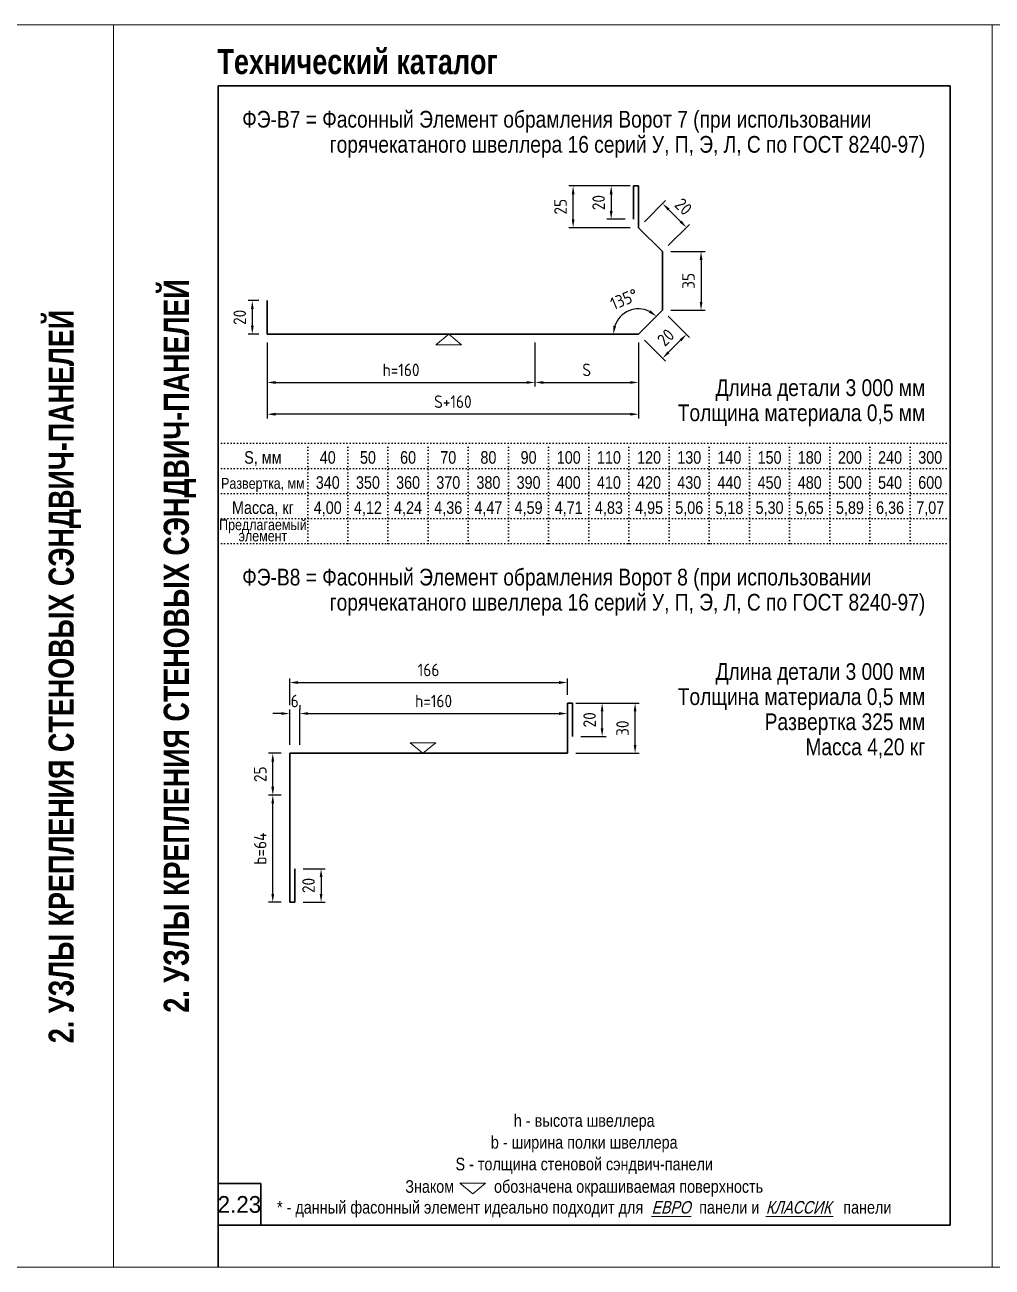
# Model space of a CAD drawing. Extents: x 5821 to 16321, y -13531 to 5774.
# Drawn here: x 7815 to 8971, y -166 to 1319 of the extents above; entities that cross this region are included whole.
import ezdxf
from ezdxf.enums import TextEntityAlignment as Align

# ---------------------------------------------------------------- set-up
doc = ezdxf.new("R2010")
doc.units = 0
doc.header["$LTSCALE"] = 3
doc.linetypes.add('DOT2', pattern=[0.125, 0, -0.125])
doc.layers.get('0').update_dxf_attribs({"linetype": 'CONTINUOUS', "lineweight": 30})
doc.layers.get('DEFPOINTS').update_dxf_attribs({"linetype": 'CONTINUOUS'})
for name, color, linetype, lineweight in [('Logo', 1, 'CONTINUOUS', 9), ('new_fill', 8, 'CONTINUOUS', 13), ('RAZMER', 7, 'CONTINUOUS', 9), ('Нащельники', 1, 'CONTINUOUS', 30)]:
    doc.layers.add(name, color=color, linetype=linetype, lineweight=lineweight)
doc.layers.add('Punktir', color=7, linetype='CONTINUOUS')
doc.styles.add('LOGO', font='HATTEN.TTF')
doc.styles.add('ROMANS', font='romans.shx', dxfattribs={"width": 0.85})
doc.styles.add('style1', font='ARIALN.TTF')
doc.styles.add('style2', font='impact.TTF')
doc.styles.add('курсив', font='ARIAL.TTF', dxfattribs={"width": 0.8, "oblique": 15})
doc.dimstyles.new('2.5', dxfattribs={"dimscale": 5, "dimtxt": 3, "dimasz": 2, "dimexe": 1, "dimexo": 2, "dimgap": 0, "dimtad": 0, "dimdec": 0, "dimlfac": 0.5, "dimzin": 9, "dimdsep": 46, "dimtxsty": 'ROMANS', "dimcen": -3, "dimdle": 1, "dimclrd": 256, "dimclre": 256, "dimclrt": 256, "dimadec": 0, "dimazin": 0, "dimtfac": 1, "dimtdec": 0, "dimtofl": 0, "dimtmove": 2, "dimatfit": 3, "dimfxl": 0, "dimtvp": 1, "dimtolj": 1, "dimtzin": 9, "dimarcsym": 0})

# ---------------------------------------------------------------- blocks, each defined once
blk = doc.blocks.new('*D616')
at = {"layer": 'DEFPOINTS', "color": 0, "transparency": 16777216}
for p in [(8137.6, 310), (8137.6, 270), (8169.1, 270)]:
    blk.add_point(p, dxfattribs=at)
at = {"layer": 'RAZMER', "lineweight": -2, "transparency": 16777216}
for p, q in [((8147.6, 310), (8174.1, 310)), ((8169.1, 300), (8169.1, 280)), ((8147.6, 270), (8174.1, 270))]:
    blk.add_line(p, q, dxfattribs=at)
at = {"layer": 'RAZMER', "transparency": 16777216}
for points in [[(8167.5, 300), (8170.8, 300), (8169.1, 310)], [(8167.5, 280), (8170.8, 280), (8169.1, 270)]]:
    blk.add_solid(points, dxfattribs=at)
at = {"layer": 'RAZMER', "transparency": 16777216, "insert": (8154.1, 290), "char_height": 15, "attachment_point": 5, "rotation": 90, "style": 'ROMANS'}
blk.add_mtext('\\A1;20', dxfattribs=at)
blk = doc.blocks.new('*D617')
at = {"layer": 'DEFPOINTS', "color": 0, "transparency": 16777216}
for p in [(8111.4, 398), (8131.6, 398), (8131.6, 270)]:
    blk.add_point(p, dxfattribs=at)
at = {"layer": 'RAZMER', "lineweight": -2, "transparency": 16777216}
for p, q in [((8121.6, 398), (8106.4, 398)), ((8111.4, 280), (8111.4, 388)), ((8121.6, 270), (8106.4, 270))]:
    blk.add_line(p, q, dxfattribs=at)
at = {"layer": 'RAZMER', "transparency": 16777216}
for points in [[(8109.7, 388), (8113.1, 388), (8111.4, 398)], [(8109.7, 280), (8113.1, 280), (8111.4, 270)]]:
    blk.add_solid(points, dxfattribs=at)
at = {"layer": 'RAZMER', "transparency": 16777216, "insert": (8096.4, 334), "char_height": 15, "attachment_point": 5, "rotation": 90, "style": 'ROMANS'}
blk.add_mtext('\\A1;b=64', dxfattribs=at)
blk = doc.blocks.new('*D618')
at = {"layer": 'DEFPOINTS', "color": 0, "transparency": 16777216}
for p in [(8111.4, 448), (8131.6, 448), (8121.6, 398)]:
    blk.add_point(p, dxfattribs=at)
at = {"layer": 'RAZMER', "lineweight": -2, "transparency": 16777216}
for p, q in [((8121.6, 448), (8106.4, 448)), ((8111.4, 408), (8111.4, 438)), ((8111.6, 398), (8106.4, 398))]:
    blk.add_line(p, q, dxfattribs=at)
at = {"layer": 'RAZMER', "transparency": 16777216}
for points in [[(8109.7, 438), (8113.1, 438), (8111.4, 448)], [(8109.7, 408), (8113.1, 408), (8111.4, 398)]]:
    blk.add_solid(points, dxfattribs=at)
at = {"layer": 'RAZMER', "transparency": 16777216, "insert": (8096.4, 423), "char_height": 15, "attachment_point": 5, "rotation": 90, "style": 'ROMANS'}
blk.add_mtext('\\A1;25', dxfattribs=at)
blk = doc.blocks.new('*D619')
at = {"layer": 'DEFPOINTS', "color": 0, "transparency": 16777216}
for p in [(8463.6, 495.5), (8463.6, 478), (8143.6, 448)]:
    blk.add_point(p, dxfattribs=at)
at = {"layer": 'RAZMER', "lineweight": -2, "transparency": 16777216}
for p, q in [((8143.6, 458), (8143.6, 500.5)), ((8153.6, 495.5), (8453.6, 495.5)), ((8463.6, 488), (8463.6, 500.5))]:
    blk.add_line(p, q, dxfattribs=at)
at = {"layer": 'RAZMER', "transparency": 16777216}
for points in [[(8153.6, 497.2), (8153.6, 493.9), (8143.6, 495.5)], [(8453.6, 497.2), (8453.6, 493.9), (8463.6, 495.5)]]:
    blk.add_solid(points, dxfattribs=at)
at = {"layer": 'RAZMER', "transparency": 16777216, "insert": (8303.6, 510.5), "char_height": 15, "attachment_point": 5, "style": 'ROMANS'}
blk.add_mtext('\\A1;h=160', dxfattribs=at)
blk = doc.blocks.new('*D620')
at = {"layer": 'DEFPOINTS', "color": 0, "transparency": 16777216}
for p in [(8463.6, 508), (8544.4, 508), (8463.6, 448)]:
    blk.add_point(p, dxfattribs=at)
at = {"layer": 'RAZMER', "lineweight": -2, "transparency": 16777216}
for p, q in [((8473.6, 508), (8549.4, 508)), ((8544.4, 458), (8544.4, 498)), ((8473.6, 448), (8549.4, 448))]:
    blk.add_line(p, q, dxfattribs=at)
at = {"layer": 'RAZMER', "transparency": 16777216}
for points in [[(8542.7, 498), (8546, 498), (8544.4, 508)], [(8542.7, 458), (8546, 458), (8544.4, 448)]]:
    blk.add_solid(points, dxfattribs=at)
at = {"layer": 'RAZMER', "transparency": 16777216, "insert": (8529.4, 478), "char_height": 15, "attachment_point": 5, "rotation": 90, "style": 'ROMANS'}
blk.add_mtext('\\A1;30', dxfattribs=at)
blk = doc.blocks.new('*D621')
at = {"layer": 'DEFPOINTS', "color": 0, "transparency": 16777216}
for p in [(8469.6, 508), (8505, 508), (8469.6, 468)]:
    blk.add_point(p, dxfattribs=at)
at = {"layer": 'RAZMER', "lineweight": -2, "transparency": 16777216}
for p, q in [((8479.6, 508), (8510, 508)), ((8505, 478), (8505, 498)), ((8479.6, 468), (8510, 468))]:
    blk.add_line(p, q, dxfattribs=at)
at = {"layer": 'RAZMER', "transparency": 16777216}
for points in [[(8503.3, 498), (8506.6, 498), (8505, 508)], [(8503.3, 478), (8506.6, 478), (8505, 468)]]:
    blk.add_solid(points, dxfattribs=at)
at = {"layer": 'RAZMER', "transparency": 16777216, "insert": (8490, 488), "char_height": 15, "attachment_point": 5, "rotation": 90, "style": 'ROMANS'}
blk.add_mtext('\\A1;20', dxfattribs=at)
blk = doc.blocks.new('*D622')
at = {"layer": 'DEFPOINTS', "color": 0, "transparency": 16777216}
for p in [(8143.6, 495.5), (8143.6, 495.5), (8131.6, 448)]:
    blk.add_point(p, dxfattribs=at)
at = {"layer": 'RAZMER', "lineweight": -2, "transparency": 16777216}
for p, q in [((8143.6, 505.5), (8143.6, 500.5)), ((8121.6, 495.5), (8111.6, 495.5)), ((8131.6, 458), (8131.6, 500.5)), ((8153.6, 495.5), (8163.6, 495.5))]:
    blk.add_line(p, q, dxfattribs=at)
at = {"layer": 'RAZMER', "transparency": 16777216}
for points in [[(8121.6, 497.2), (8121.6, 493.9), (8131.6, 495.5)], [(8153.6, 497.2), (8153.6, 493.9), (8143.6, 495.5)]]:
    blk.add_solid(points, dxfattribs=at)
at = {"layer": 'RAZMER', "transparency": 16777216, "insert": (8137.6, 510.5), "char_height": 15, "attachment_point": 5, "style": 'ROMANS'}
blk.add_mtext('\\A1;6', dxfattribs=at)
blk = doc.blocks.new('*D623')
at = {"layer": 'DEFPOINTS', "color": 0, "transparency": 16777216}
for p in [(8463.6, 532.6), (8463.6, 508), (8131.6, 495.5)]:
    blk.add_point(p, dxfattribs=at)
at = {"layer": 'RAZMER', "lineweight": -2, "transparency": 16777216}
for p, q in [((8131.6, 505.5), (8131.6, 537.6)), ((8463.6, 518), (8463.6, 537.6)), ((8141.6, 532.6), (8453.6, 532.6))]:
    blk.add_line(p, q, dxfattribs=at)
at = {"layer": 'RAZMER', "transparency": 16777216}
for points in [[(8141.6, 534.3), (8141.6, 530.9), (8131.6, 532.6)], [(8453.6, 534.3), (8453.6, 530.9), (8463.6, 532.6)]]:
    blk.add_solid(points, dxfattribs=at)
at = {"layer": 'RAZMER', "transparency": 16777216, "insert": (8297.6, 547.6), "char_height": 15, "attachment_point": 5, "style": 'ROMANS'}
blk.add_mtext('\\A1;166', dxfattribs=at)
blk = doc.blocks.new('*D624')
at = {"layer": 'DEFPOINTS', "color": 0, "transparency": 16777216}
for p in [(8104.7, 989.1), (8086.9, 949.1), (8104.7, 949.1)]:
    blk.add_point(p, dxfattribs=at)
at = {"layer": 'RAZMER', "lineweight": -2, "transparency": 16777216}
for p, q in [((8094.7, 989.1), (8081.9, 989.1)), ((8086.9, 979.1), (8086.9, 959.1)), ((8094.7, 949.1), (8081.9, 949.1))]:
    blk.add_line(p, q, dxfattribs=at)
at = {"layer": 'RAZMER', "transparency": 16777216}
for points in [[(8085.3, 979.1), (8088.6, 979.1), (8086.9, 989.1)], [(8085.3, 959.1), (8088.6, 959.1), (8086.9, 949.1)]]:
    blk.add_solid(points, dxfattribs=at)
at = {"layer": 'RAZMER', "transparency": 16777216, "insert": (8071.9, 969.1), "char_height": 15, "attachment_point": 5, "rotation": 90, "style": 'ROMANS'}
blk.add_mtext('\\A1;20', dxfattribs=at)
blk = doc.blocks.new('*D630')
at = {"layer": 'DEFPOINTS', "color": 0, "transparency": 16777216}
for p in [(8104.7, 949.1), (8424.7, 949.1), (8424.7, 891.3)]:
    blk.add_point(p, dxfattribs=at)
at = {"layer": 'RAZMER', "lineweight": -2, "transparency": 16777216}
for p, q in [((8104.7, 939.1), (8104.7, 886.3)), ((8424.7, 939.1), (8424.7, 886.3)), ((8114.7, 891.3), (8414.7, 891.3))]:
    blk.add_line(p, q, dxfattribs=at)
at = {"layer": 'RAZMER', "transparency": 16777216}
for points in [[(8114.7, 892.9), (8114.7, 889.6), (8104.7, 891.3)], [(8414.7, 892.9), (8414.7, 889.6), (8424.7, 891.3)]]:
    blk.add_solid(points, dxfattribs=at)
at = {"layer": 'RAZMER', "transparency": 16777216, "insert": (8264.7, 906.3), "char_height": 15, "attachment_point": 5, "style": 'ROMANS'}
blk.add_mtext('\\A1;h=160', dxfattribs=at)
blk = doc.blocks.new('*D625')
at = {"layer": 'DEFPOINTS', "color": 0, "transparency": 16777216}
for p in [(8577, 977.6), (8548.5, 949.1), (8605.8, 948.8)]:
    blk.add_point(p, dxfattribs=at)
at = {"layer": 'RAZMER', "lineweight": -2, "transparency": 16777216}
for p, q in [((8584.1, 970.5), (8609.4, 945.2)), ((8555.6, 942), (8580.9, 916.8)), ((8584.4, 927.4), (8598.7, 941.7))]:
    blk.add_line(p, q, dxfattribs=at)
at = {"layer": 'RAZMER', "transparency": 16777216}
for points in [[(8597.6, 942.9), (8599.9, 940.5), (8605.8, 948.8)], [(8583.2, 928.5), (8585.6, 926.2), (8577.3, 920.3)]]:
    blk.add_solid(points, dxfattribs=at)
at = {"layer": 'RAZMER', "transparency": 16777216, "insert": (8581, 945.1), "char_height": 15, "attachment_point": 5, "rotation": 44.9864, "style": 'ROMANS'}
blk.add_mtext('\\A1;20', dxfattribs=at)
blk = doc.blocks.new('*D626')
at = {"layer": 'DEFPOINTS', "color": 0, "transparency": 16777216}
for p in [(8577, 1047.8), (8577, 977.6), (8623.2, 977.6)]:
    blk.add_point(p, dxfattribs=at)
at = {"layer": 'RAZMER', "lineweight": -2, "transparency": 16777216}
for p, q in [((8587, 1047.8), (8628.2, 1047.8)), ((8623.2, 1037.8), (8623.2, 987.6)), ((8587, 977.6), (8628.2, 977.6))]:
    blk.add_line(p, q, dxfattribs=at)
at = {"layer": 'RAZMER', "transparency": 16777216}
for points in [[(8621.6, 1037.8), (8624.9, 1037.8), (8623.2, 1047.8)], [(8621.6, 987.6), (8624.9, 987.6), (8623.2, 977.6)]]:
    blk.add_solid(points, dxfattribs=at)
at = {"layer": 'RAZMER', "transparency": 16777216, "insert": (8608.2, 1012.7), "char_height": 15, "attachment_point": 5, "rotation": 90, "style": 'ROMANS'}
blk.add_mtext('\\A1;35', dxfattribs=at)
blk = doc.blocks.new('*D627')
at = {"layer": 'DEFPOINTS', "color": 0, "transparency": 16777216}
for p in [(8542.5, 1126.3), (8515.8, 1086.3), (8542.5, 1086.3)]:
    blk.add_point(p, dxfattribs=at)
at = {"layer": 'RAZMER', "lineweight": -2, "transparency": 16777216}
for p, q in [((8532.5, 1126.3), (8510.8, 1126.3)), ((8515.8, 1116.3), (8515.8, 1096.3)), ((8532.5, 1086.3), (8510.8, 1086.3))]:
    blk.add_line(p, q, dxfattribs=at)
at = {"layer": 'RAZMER', "transparency": 16777216}
for points in [[(8514.1, 1116.3), (8517.5, 1116.3), (8515.8, 1126.3)], [(8514.1, 1096.3), (8517.5, 1096.3), (8515.8, 1086.3)]]:
    blk.add_solid(points, dxfattribs=at)
at = {"layer": 'RAZMER', "transparency": 16777216, "insert": (8500.8, 1106.3), "char_height": 15, "attachment_point": 5, "rotation": 90, "style": 'ROMANS'}
blk.add_mtext('\\A1;20', dxfattribs=at)
blk = doc.blocks.new('*D628')
at = {"layer": 'DEFPOINTS', "color": 0, "transparency": 16777216}
for p in [(8424.7, 949.1), (8548.5, 949.1), (8548.5, 891.3)]:
    blk.add_point(p, dxfattribs=at)
at = {"layer": 'RAZMER', "lineweight": -2, "transparency": 16777216}
for p, q in [((8424.7, 939.1), (8424.7, 886.3)), ((8548.5, 939.1), (8548.5, 886.3)), ((8434.7, 891.3), (8538.5, 891.3))]:
    blk.add_line(p, q, dxfattribs=at)
at = {"layer": 'RAZMER', "transparency": 16777216}
for points in [[(8434.7, 892.9), (8434.7, 889.6), (8424.7, 891.3)], [(8538.5, 892.9), (8538.5, 889.6), (8548.5, 891.3)]]:
    blk.add_solid(points, dxfattribs=at)
at = {"layer": 'RAZMER', "transparency": 16777216, "insert": (8486.6, 906.3), "char_height": 15, "attachment_point": 5, "style": 'ROMANS'}
blk.add_mtext('\\A1;S', dxfattribs=at)
blk = doc.blocks.new('*D631')
at = {"layer": 'DEFPOINTS', "color": 0, "transparency": 16777216}
for p in [(8104.7, 949.1), (8548.5, 949.1), (8104.7, 853.3)]:
    blk.add_point(p, dxfattribs=at)
at = {"layer": 'RAZMER', "lineweight": -2, "transparency": 16777216}
for p, q in [((8104.7, 939.1), (8104.7, 848.3)), ((8548.5, 939.1), (8548.5, 848.3)), ((8538.5, 853.3), (8114.7, 853.3))]:
    blk.add_line(p, q, dxfattribs=at)
at = {"layer": 'RAZMER', "transparency": 16777216}
for points in [[(8114.7, 855), (8114.7, 851.6), (8104.7, 853.3)], [(8538.5, 855), (8538.5, 851.6), (8548.5, 853.3)]]:
    blk.add_solid(points, dxfattribs=at)
at = {"layer": 'RAZMER', "transparency": 16777216, "insert": (8326.6, 868.3), "char_height": 15, "attachment_point": 5, "style": 'ROMANS'}
blk.add_mtext('\\A1;S+160', dxfattribs=at)
blk = doc.blocks.new('*D629')
at = {"layer": 'DEFPOINTS', "color": 0, "transparency": 16777216}
for p in [(8548.5, 1076.3), (8605.8, 1076.6), (8577, 1047.8)]:
    blk.add_point(p, dxfattribs=at)
at = {"layer": 'RAZMER', "lineweight": -2, "transparency": 16777216}
for p, q in [((8555.6, 1083.4), (8580.9, 1108.6)), ((8584.4, 1098), (8598.7, 1083.7)), ((8584.1, 1054.9), (8609.4, 1080.2))]:
    blk.add_line(p, q, dxfattribs=at)
at = {"layer": 'RAZMER', "transparency": 16777216}
for points in [[(8585.6, 1099.2), (8583.2, 1096.9), (8577.3, 1105.1)], [(8599.9, 1084.9), (8597.6, 1082.5), (8605.8, 1076.6)]]:
    blk.add_solid(points, dxfattribs=at)
at = {"layer": 'RAZMER', "transparency": 16777216, "insert": (8602.2, 1101.5), "char_height": 15, "attachment_point": 5, "rotation": 315.0136, "style": 'ROMANS'}
blk.add_mtext('\\A1;20', dxfattribs=at)
blk = doc.blocks.new('*D632')
at = {"layer": 'DEFPOINTS', "color": 0, "transparency": 16777216}
for p in [(8470.3, 1126.3), (8548.5, 1126.3), (8548.5, 1076.3)]:
    blk.add_point(p, dxfattribs=at)
at = {"layer": 'RAZMER', "lineweight": -2, "transparency": 16777216}
for p, q in [((8538.5, 1126.3), (8465.3, 1126.3)), ((8470.3, 1086.3), (8470.3, 1116.3)), ((8538.5, 1076.3), (8465.3, 1076.3))]:
    blk.add_line(p, q, dxfattribs=at)
at = {"layer": 'RAZMER', "transparency": 16777216}
for points in [[(8468.7, 1116.3), (8472, 1116.3), (8470.3, 1126.3)], [(8468.7, 1086.3), (8472, 1086.3), (8470.3, 1076.3)]]:
    blk.add_solid(points, dxfattribs=at)
at = {"layer": 'RAZMER', "transparency": 16777216, "insert": (8455.3, 1101.3), "char_height": 15, "attachment_point": 5, "rotation": 90, "style": 'ROMANS'}
blk.add_mtext('\\A1;25', dxfattribs=at)
blk = doc.blocks.new('*D633')
at = {"layer": 'DEFPOINTS', "color": 0, "transparency": 16777216}
for p in [(8548.5, 979.2), (8577, 977.6), (8104.7, 949.1), (8548.5, 949.1), (8548.5, 949.1)]:
    blk.add_point(p, dxfattribs=at)
at = {"layer": 'RAZMER', "lineweight": -2, "transparency": 16777216}
blk.add_arc((8548.5, 949.1), 30.1, 64.1211, 160.8653, dxfattribs=at)
at = {"layer": 'RAZMER', "transparency": 16777216}
for points in [[(8562.6, 977.5), (8560.7, 974.8), (8569.8, 970.4)], [(8521.8, 958.7), (8518.5, 959.2), (8518.5, 949.1)]]:
    blk.add_solid(points, dxfattribs=at)
at = {"layer": 'RAZMER', "transparency": 16777216, "insert": (8531.3, 990.8), "char_height": 15, "attachment_point": 5, "rotation": 22.4932, "style": 'ROMANS'}
blk.add_mtext('\\A1;135°', dxfattribs=at)

msp = doc.modelspace()

# ---------------------------------------------------------------- linework, layer by layer
at = {"color": 1}
for p, q in [((8046.09, 1245.91), (8046.09, -166.24)), ((8046.09, 1245.91), (8921.09, 1245.91)), ((8921.09, 1245.91), (8921.09, -116.24)), ((8046.09, -66.24), (8097.01, -66.24)), ((8097.01, -66.24), (8097.01, -116.24)), ((8921.09, -116.24), (8046.09, -116.24))]:
    msp.add_line(p, q, dxfattribs=at)
at = {"layer": 'Logo'}
for p, q in [((8564.07, -105.81), (8611.31, -105.81)), ((8700.69, -105.81), (8781.14, -105.81))]:
    msp.add_line(p, q, dxfattribs=at)
at = {"layer": 'Punktir', "linetype": 'DOT2', "ltscale": 10}
for p, q in [((8046.09, 818.6), (8921.09, 818.6)), ((8153.09, 698.6), (8153.09, 818.6)), ((8201.09, 698.6), (8201.09, 818.6)), ((8249.09, 698.6), (8249.09, 818.6)), ((8297.09, 698.6), (8297.09, 818.6)), ((8345.09, 698.6), (8345.09, 818.6)), ((8393.09, 698.6), (8393.09, 818.6)), ((8441.09, 698.6), (8441.09, 818.6)), ((8489.09, 698.6), (8489.09, 818.6)), ((8537.09, 698.6), (8537.09, 818.6)), ((8585.09, 698.6), (8585.09, 818.6)), ((8633.09, 698.6), (8633.09, 818.6)), ((8681.09, 698.6), (8681.09, 818.6)), ((8729.09, 698.6), (8729.09, 818.6)), ((8777.09, 698.6), (8777.09, 818.6)), ((8825.09, 698.6), (8825.09, 818.6)), ((8873.09, 698.6), (8873.09, 818.6)), ((8046.09, 788.6), (8921.09, 788.6)), ((8046.09, 758.6), (8921.09, 758.6)), ((8046.09, 728.6), (8921.09, 728.6)), ((8046.09, 698.6), (8921.09, 698.6)), ((8046.09, 698.6), (8921.09, 698.6))]:
    msp.add_line(p, q, dxfattribs=at)
at = {"layer": 'RAZMER'}
for p, q in [((7921.09, 1318.76), (7921.09, -166.24)), ((7921.09, 1318.76), (7921.09, -166.24)), ((7921.09, 1318.76), (7921.09, -166.24)), ((7921.09, 1318.76), (7921.09, -166.24)), ((7921.09, 1318.76), (7921.09, -166.24)), ((7921.09, 1318.76), (7921.09, -166.24)), ((7921.09, 1318.76), (7921.09, -166.24)), ((7921.09, 1318.76), (7921.09, -166.24)), ((7921.09, 1318.76), (7921.09, -166.24)), ((7921.09, 1318.76), (7921.09, -166.24)), ((7921.09, 1318.76), (7921.09, -166.24)), ((7921.09, 1318.76), (7921.09, -166.24)), ((7921.09, 1318.76), (7921.09, -166.24)), ((7921.09, 1318.76), (7921.09, -166.24)), ((7921.09, 1318.76), (7921.09, -166.24)), ((7921.09, 1318.76), (7921.09, -166.24)), ((7921.09, 1318.76), (7921.09, -166.24)), ((7921.09, 1318.76), (7921.09, -166.24)), ((7921.09, 1318.76), (7921.09, -166.24)), ((7921.09, 1318.76), (7921.09, -166.24)), ((7921.09, 1318.76), (7921.09, -166.24)), ((7921.09, 1318.76), (7921.09, -166.24)), ((7921.09, 1318.76), (7921.09, -166.24)), ((7921.09, 1318.76), (7921.09, -166.24)), ((7921.09, 1318.76), (7921.09, -166.24)), ((7921.09, 1318.76), (7921.09, -166.24)), ((7921.09, 1318.76), (7921.09, -166.24)), ((7921.09, 1318.76), (7921.09, -166.24)), ((7921.09, 1318.76), (7921.09, -166.24)), ((7921.09, 1318.76), (7921.09, -166.24)), ((7921.09, 1318.76), (7921.09, -166.24)), ((7921.09, 1318.76), (7921.09, -166.24)), ((7921.09, 1318.76), (7921.09, -166.24)), ((7921.09, 1318.76), (7921.09, -166.24)), ((7921.09, 1318.76), (7921.09, -166.24)), ((7921.09, 1318.76), (7921.09, -166.24)), ((7921.09, 1318.76), (7921.09, -166.24)), ((7921.09, 1318.76), (7921.09, -166.24)), ((7921.09, 1318.76), (7921.09, -166.24)), ((7921.09, 1318.76), (7921.09, -166.24)), ((7921.09, 1318.76), (7921.09, -166.24)), ((7921.09, 1318.76), (7921.09, -166.24)), ((8321.61, 949.1), (8306.21, 936.44)), ((8306.21, 936.44), (8337, 936.44)), ((8321.61, 949.1), (8337, 936.44)), ((8306.25, 460.62), (8275.46, 460.62)), ((8290.86, 447.96), (8275.46, 460.62)), ((8290.86, 447.96), (8306.25, 460.62)), ((8350.29, -78.52), (8334.89, -65.86)), ((8365.68, -65.86), (8334.89, -65.86)), ((8350.29, -78.52), (8365.68, -65.86))]:
    msp.add_line(p, q, dxfattribs=at)
for points in [[(6871.09, 1318.76), (7921.09, 1318.76), (7921.09, -166.24), (6871.09, -166.24)], [(8971.09, 1318.76), (7921.09, 1318.76), (7921.09, -166.24), (8971.09, -166.24)], [(8971.09, 1318.76), (10021.09, 1318.76), (10021.09, -166.24), (8971.09, -166.24)]]:
    msp.add_lwpolyline(points, close=True, dxfattribs=at)
at = {"layer": 'Нащельники'}
for p, q in [((8542.54, 1126.29), (8548.54, 1126.29)), ((8542.54, 1086.29), (8542.54, 1126.29)), ((8548.54, 1076.29), (8548.54, 1126.29)), ((8548.54, 1076.29), (8577.03, 1047.82)), ((8577.03, 977.58), (8577.01, 1047.82)), ((8104.67, 989.1), (8104.67, 949.1)), ((8548.54, 949.1), (8577.03, 977.58)), ((8548.54, 949.1), (8104.67, 949.1)), ((8463.6, 447.96), (8463.6, 507.96)), ((8463.6, 507.96), (8469.6, 507.96)), ((8469.6, 507.96), (8469.6, 467.96)), ((8131.6, 269.96), (8131.6, 447.96)), ((8131.6, 447.96), (8463.6, 447.96)), ((8137.6, 269.96), (8137.6, 309.96)), ((8131.6, 269.96), (8137.6, 269.96))]:
    msp.add_line(p, q, dxfattribs=at)

# ---------------------------------------------------------------- texts
at = {"style": 'style1'}
for s, p in [('ФЭ-В7 = Фасонный Элемент обрамления Ворот 7 (при использовании', (8074.85, 1195.91)), ('ФЭ-В8 = Фасонный Элемент обрамления Ворот 8 (при использовании', (8074.85, 648.6))]:
    msp.add_text(s, height=20, dxfattribs=at).set_placement(p)
for s, p in [('горячекатаного швеллера 16 серий У, П, Э, Л, С по ГОСТ 8240-97)', (8891.09, 1165.91)), ('Длина детали 3 000 мм', (8891.09, 875.07)), ('Толщина материала 0,5 мм', (8891.09, 845.06)), ('горячекатаного швеллера 16 серий У, П, Э, Л, С по ГОСТ 8240-97)', (8891.09, 618.6)), ('Длина детали 3 000 мм', (8891.09, 535.75)), ('Толщина материала 0,5 мм', (8891.09, 505.73)), ('Развертка 325 мм', (8891.09, 475.73)), ('Масса 4,20 кг', (8891.09, 445.73))]:
    msp.add_text(s, height=20, dxfattribs=at).set_placement(p, align=Align.RIGHT)
for s, height, p in [('S, мм', 15, (8099.59, 794.17)), ('40', 15, (8177.09, 794.17)), ('50', 15, (8225.09, 794.17)), ('60', 15, (8273.09, 794.17)), ('70', 15, (8321.09, 794.17)), ('80', 15, (8369.09, 794.17)), ('90', 15, (8417.09, 794.17)), ('100', 15, (8465.09, 794.17)), ('110', 15, (8513.09, 794.17)), ('120', 15, (8561.09, 794.17)), ('130', 15, (8609.09, 794.17)), ('140', 15, (8657.09, 794.17)), ('150', 15, (8705.09, 794.17)), ('180', 15, (8753.09, 794.17)), ('200', 15, (8801.09, 794.17)), ('240', 15, (8849.09, 794.17)), ('300', 15, (8897.09, 794.17)), ('Развертка, мм', 13, (8099.59, 764.17)), ('340', 15, (8177.09, 764.17)), ('350', 15, (8225.09, 764.17)), ('360', 15, (8273.09, 764.17)), ('370', 15, (8321.09, 764.17)), ('380', 15, (8369.09, 764.17)), ('390', 15, (8417.09, 764.17)), ('400', 15, (8465.09, 764.17)), ('410', 15, (8513.09, 764.17)), ('420', 15, (8561.09, 764.17)), ('430', 15, (8609.09, 764.17)), ('440', 15, (8657.09, 764.17)), ('450', 15, (8705.09, 764.17)), ('480', 15, (8753.09, 764.17)), ('500', 15, (8801.09, 764.17)), ('540', 15, (8849.09, 764.17)), ('600', 15, (8897.09, 764.17)), ('Масса, кг', 15, (8099.59, 734.17)), ('4,00', 15, (8177.09, 734.17)), ('4,12', 15, (8225.09, 734.17)), ('4,24', 15, (8273.09, 734.17)), ('4,36', 15, (8321.09, 734.17)), ('4,47', 15, (8369.09, 734.17)), ('4,59', 15, (8417.09, 734.17)), ('4,71', 15, (8465.09, 734.17)), ('4,83', 15, (8513.09, 734.17)), ('4,95', 15, (8561.09, 734.17)), ('5,06', 15, (8609.09, 734.17)), ('5,18', 15, (8657.09, 734.17)), ('5,30', 15, (8705.09, 734.17)), ('5,65', 15, (8753.09, 734.17)), ('5,89', 15, (8801.09, 734.17)), ('6,36', 15, (8849.09, 734.17)), ('7,07', 15, (8897.09, 734.17)), ('Предлагаемый', 13, (8099.59, 714.73)), ('элемент', 13, (8099.59, 701.32)), ('h - высота швеллера', 15, (8483.59, 1.5)), ('b - ширина полки швеллера', 15, (8483.59, -24.5)), ('S - толщина стеновой сэндвич-панели', 15, (8483.59, -50.5)), ('Знаком          обозначена окрашиваемая поверхность', 15, (8483.59, -77.33)), ('* - данный фасонный элемент идеально подходит для              панели и                     панели', 15, (8483.59, -102.24))]:
    msp.add_text(s, height=height, dxfattribs=at).set_placement(p, align=Align.CENTER)
at = {"color": 1, "style": 'курсив', "oblique": 15, "width": 0.8}
for s, p in [('ЕВРО', (8587.41, -102.24)), ('КЛАССИК', (8739.7, -102.24))]:
    msp.add_text(s, height=15, dxfattribs=at).set_placement(p, align=Align.CENTER)
at = {"layer": 'new_fill', "style": 'style2'}
msp.add_text('Технический каталог', height=30, dxfattribs=at).set_placement((8045.3, 1259.81))
msp.add_text('2. УЗЛЫ КРЕПЛЕНИЯ СТЕНОВЫХ СЭНДВИЧ-ПАНЕЛЕЙ', height=30, rotation=90, dxfattribs=at).set_placement((8011.09, 576.26), align=Align.CENTER)
msp.add_text('2. УЗЛЫ КРЕПЛЕНИЯ СТЕНОВЫХ СЭНДВИЧ-ПАНЕЛЕЙ', height=30, rotation=90, dxfattribs=at).set_placement((7858.59, 539.83), align=Align.MIDDLE_CENTER)
at = {"layer": 'new_fill', "style": 'LOGO'}
msp.add_text('2.23', height=20, dxfattribs=at).set_placement((8071.55, -91.24), align=Align.MIDDLE_CENTER)

# ---------------------------------------------------------------- dimensions: what is measured, and where the dimension line sits
at = {"layer": 'RAZMER'}
for base, p1, p2, angle, picture, middle in [((8470.33, 1126.29), (8548.54, 1076.29), (8548.54, 1126.29), 90, '*D632', (8455.33, 1101.29)), ((8515.81, 1086.29), (8542.54, 1126.29), (8542.54, 1086.29), 90, '*D627', (8500.81, 1106.29)), ((8623.24, 977.6), (8577.01, 1047.82), (8577.01, 977.6), 90, '*D626', (8608.24, 1012.71)), ((8086.95, 949.1), (8104.67, 989.1), (8104.67, 949.1), 90, '*D624', (8071.95, 969.1)), ((8463.6, 532.6), (8131.6, 495.53), (8463.6, 507.96), 180, '*D623', (8297.6, 547.6)), ((8143.6, 495.53), (8131.6, 447.96), (8143.6, 495.53), 180, '*D622', (8137.6, 510.53)), ((8544.36, 507.96), (8463.6, 447.96), (8463.6, 507.96), 90, '*D620', (8529.36, 477.96)), ((8504.97, 507.96), (8469.6, 467.96), (8469.6, 507.96), 90, '*D621', (8489.97, 487.96)), ((8111.39, 447.96), (8121.6, 397.96), (8131.6, 447.96), 90, '*D618', (8096.39, 422.96)), ((8169.14, 269.96), (8137.6, 309.96), (8137.6, 269.96), 90, '*D616', (8154.14, 289.96))]:
    dim = msp.add_linear_dim(base=base, p1=p1, p2=p2, angle=angle, dimstyle='2.5', dxfattribs=at)
    dim.commit()
    dim.dimension.update_dxf_attribs({"geometry": picture, "text_midpoint": middle})
for p1, p2, distance, picture, middle in [((8548.54, 1076.29), (8577.03, 1047.82), 40.73, '*D629', (8602.18, 1101.47)), ((8548.54, 949.1), (8577.03, 977.58), -40.73, '*D625', (8580.97, 945.14))]:
    dim = msp.add_aligned_dim(p1=p1, p2=p2, distance=distance, dimstyle='2.5', dxfattribs=at)
    dim.commit()
    dim.dimension.update_dxf_attribs({"geometry": picture, "text_midpoint": middle})
dim = msp.add_angular_dim_2l(base=(8548.54, 979.19), line1=((8548.54, 949.1), (8104.67, 949.1)), line2=((8548.54, 949.1), (8577.03, 977.58)), dimstyle='2.5', dxfattribs=at)
dim.commit()
dim.dimension.update_dxf_attribs({"geometry": '*D633', "text_midpoint": (8531.29, 990.76)})
for base, p1, p2, text, picture, middle in [((8424.67, 891.28), (8104.67, 949.1), (8424.67, 949.1), 'h=<>', '*D630', (8264.67, 906.28)), ((8104.67, 853.31), (8548.54, 949.1), (8104.67, 949.1), 'S+160', '*D631', (8326.61, 868.31))]:
    dim = msp.add_linear_dim(base=base, p1=p1, p2=p2, text=text, dimstyle='2.5', override={"dimlfac": 0.5, "dimtxsty": 'ROMANS', "dimsah": 1, "dimtolj": 1}, dxfattribs=at)
    dim.commit()
    dim.dimension.update_dxf_attribs({"geometry": picture, "text_midpoint": middle})
dim = msp.add_linear_dim(base=(8548.54, 891.28), p1=(8424.67, 949.1), p2=(8548.54, 949.1), text='S', dimstyle='2.5', dxfattribs=at)
dim.commit()
dim.dimension.update_dxf_attribs({"geometry": '*D628', "text_midpoint": (8486.61, 906.28)})
for base, p1, p2, angle, text, picture, middle in [((8463.6, 495.53), (8143.6, 447.96), (8463.6, 477.96), 180, 'h=<>', '*D619', (8303.6, 510.53)), ((8111.39, 397.96), (8131.6, 269.96), (8131.6, 397.96), 90, 'b=<>', '*D617', (8096.39, 333.96))]:
    dim = msp.add_linear_dim(base=base, p1=p1, p2=p2, angle=angle, text=text, dimstyle='2.5', dxfattribs=at)
    dim.commit()
    dim.dimension.update_dxf_attribs({"geometry": picture, "text_midpoint": middle})

doc.saveas('drawing.dxf')
